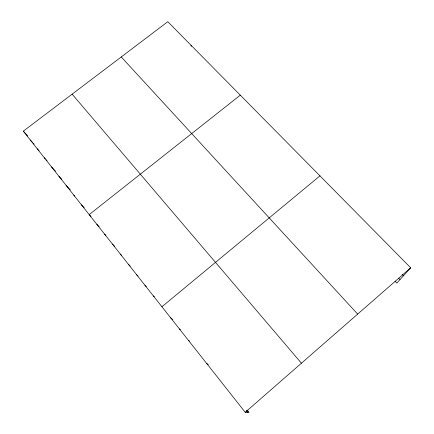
<?xml version="1.0" encoding="UTF-8"?>
<svg xmlns="http://www.w3.org/2000/svg" width="434" height="434" viewBox="0 0 434 434"><rect width="100%" height="100%" fill="white"/><g stroke="black" fill="none" stroke-linecap="round" stroke-linejoin="round"><path stroke-width="0.65" d="M247.375 410.146L249.051 412.262L245.221 412.3L23.306 131.149L167.795 21.7L410.694 267.789L396.839 283.066L395.038 281.194M245.221 412.3L410.694 267.789M161.92 306.762L319.956 175.857M240.295 95.154L89.187 214.613L90.961 216.452M206.752 363.562L208.309 364.587M188.405 340.316L189.43 341.119M179.443 328.961L180.37 329.726M170.616 317.775L172.618 319.505M153.354 295.912L154.336 296.813M144.918 285.225L146.28 286.5M136.602 274.689L138.039 276.067M128.41 264.311L130.2 266.053M120.337 254.085L121.742 255.469M112.384 244.006L114.576 246.203M104.54 234.067L105.907 235.456M402.106 274.342L403.479 275.747M96.809 224.269L99.169 226.694M398.624 278.129L400.018 279.561M81.44 204.805L84.201 207.68M73.813 195.137L74.681 196.049M66.288 185.606L70.313 189.87M58.872 176.209L61.628 179.15M51.559 166.944L55.476 171.148M44.349 157.808L45.239 158.773M46.129 159.734L47.024 160.694M37.237 148.802L39.06 150.777M121.249 56.957L357.67 314.097M30.223 139.916L32.387 142.271M33.255 143.215L34.118 144.159M23.306 131.149L27.722 135.983M72.136 94.156L301.435 363.209M246.534 410.195L248.177 412.267M246.414 411.258L247.223 412.278M190.987 45.201L191.291 46.443"/></g></svg>
